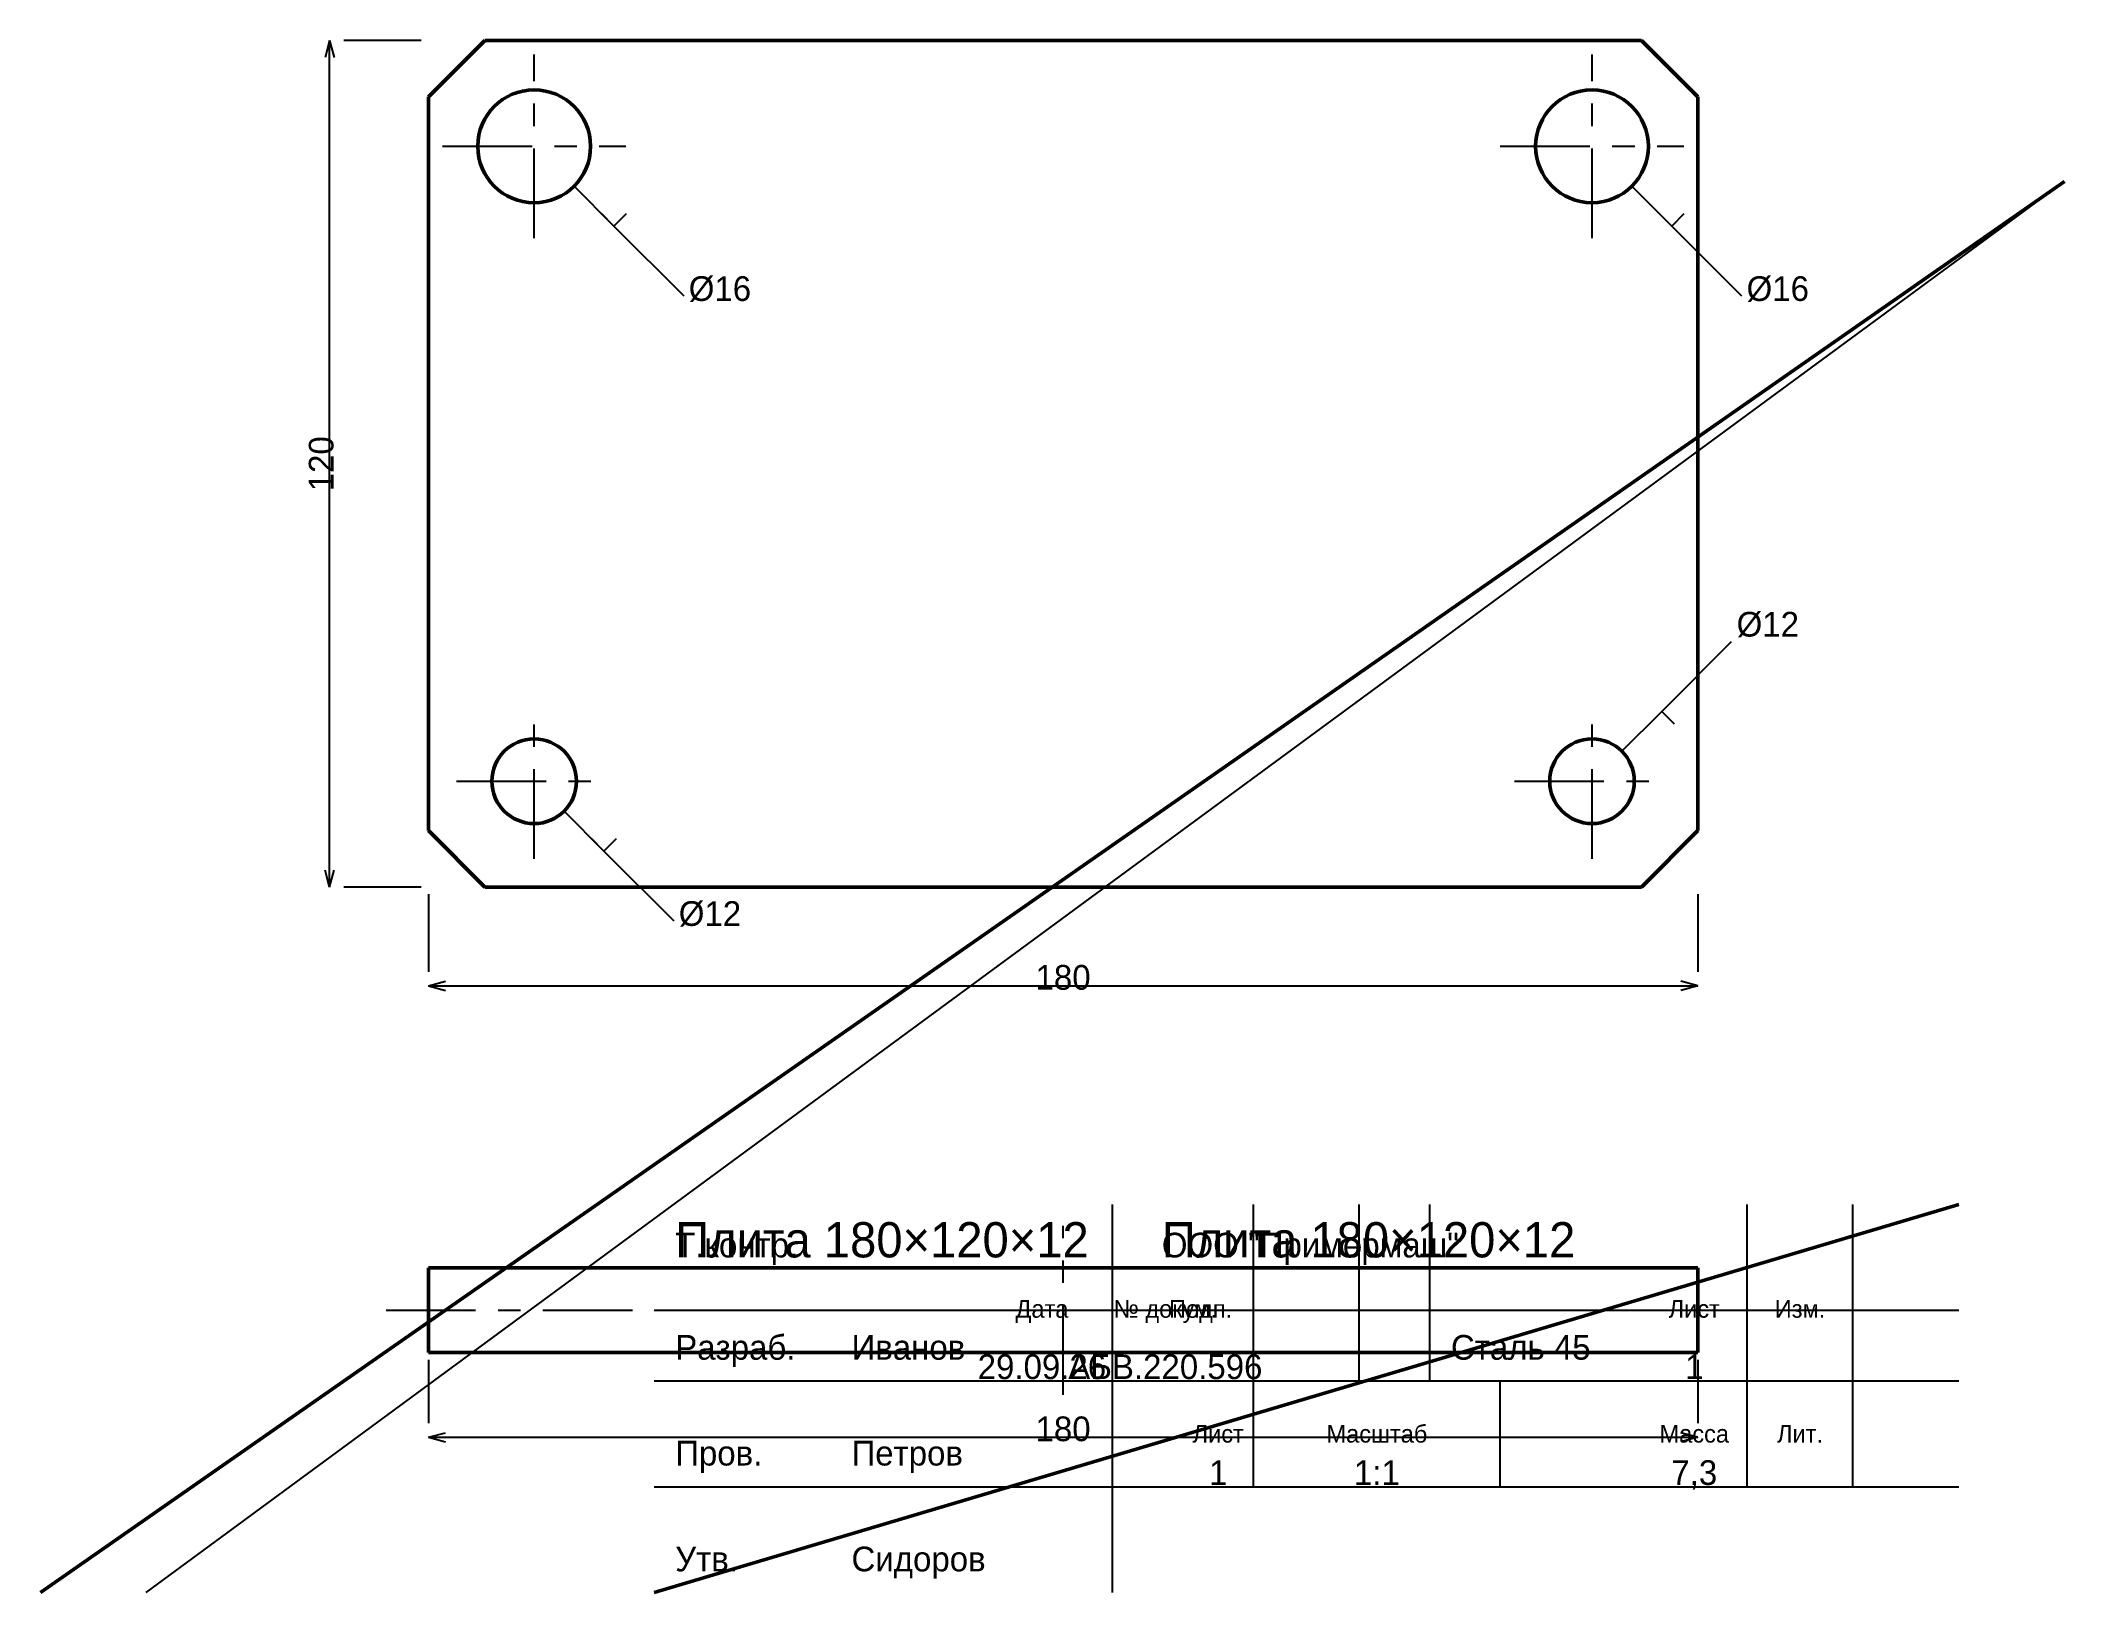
# Model space of a CAD drawing. Header units: millimetres. Extents: x 5 to 292, y 5 to 225.
import ezdxf
from ezdxf.enums import TextEntityAlignment as Align

# ---------------------------------------------------------------- set-up
doc = ezdxf.new("R2010")
doc.units = ezdxf.units.MM
doc.linetypes.add('CENTER', pattern=[22.225, 12.7, -3.175, 3.175, -3.175])
doc.linetypes.add('DASHED', pattern=[9, 6, -3])
for name, color, linetype, lineweight in [('AXIS', 7, 'CENTER', 25), ('DIMS', 7, 'CONTINUOUS', 25), ('MAIN', 7, 'CONTINUOUS', 50), ('TEXT', 7, 'CONTINUOUS', 25), ('THIN', 7, 'CONTINUOUS', 25)]:
    doc.layers.add(name, color=color, linetype=linetype, lineweight=lineweight)

msp = doc.modelspace()

# ---------------------------------------------------------------- linework, layer by layer
at = {"layer": 'AXIS', "linetype": 'CENTER', "lineweight": 25}
for p, q in [((75, 197), (75, 223)), ((225, 197), (225, 223)), ((62, 210), (88, 210)), ((212, 210), (238, 210)), ((75, 109), (75, 131)), ((225, 109), (225, 131)), ((64, 120), (86, 120)), ((214, 120), (236, 120)), ((150, 33), (150, 57)), ((54, 45), (246, 45))]:
    msp.add_line(p, q, dxfattribs=at)
at = {"layer": 'DIMS', "linetype": 'CONTINUOUS', "lineweight": 25}
for p, q in [((46, 225), (45.353, 222.585)), ((46, 105), (46, 225)), ((46, 225), (46.647, 222.585)), ((59, 225), (48, 225)), ((80.657, 204.343), (86.314, 198.686)), ((230.657, 204.343), (236.314, 198.686)), ((86.314, 198.686), (84.546, 200.454)), ((86.314, 198.686), (88.081, 200.454)), ((86.314, 198.686), (96.213, 188.787)), ((236.314, 198.686), (234.546, 200.454)), ((236.314, 198.686), (238.081, 200.454)), ((236.314, 198.686), (246.213, 188.787)), ((234.899, 129.899), (244.799, 139.799)), ((229.243, 124.243), (234.899, 129.899)), ((234.899, 129.899), (233.132, 128.132)), ((234.899, 129.899), (236.667, 128.132)), ((79.243, 115.757), (84.899, 110.101)), ((84.899, 110.101), (83.132, 111.868)), ((84.899, 110.101), (86.667, 111.868)), ((84.899, 110.101), (94.799, 100.201)), ((46, 105), (45.353, 107.415)), ((46, 105), (46.647, 107.415)), ((59, 105), (48, 105)), ((60, 104), (60, 93)), ((240, 104), (240, 93)), ((60, 91), (62.415, 91.647)), ((60, 91), (240, 91)), ((60, 91), (62.415, 90.353)), ((240, 91), (237.585, 91.647)), ((240, 91), (237.585, 90.353)), ((60, 38), (60, 29)), ((240, 38), (240, 29)), ((60, 27), (62.415, 27.647)), ((60, 27), (240, 27)), ((60, 27), (62.415, 26.353)), ((240, 27), (237.585, 27.647)), ((240, 27), (237.585, 26.353))]:
    msp.add_line(p, q, dxfattribs=at)
at = {"layer": 'MAIN', "linetype": 'CONTINUOUS', "lineweight": 50}
for p, q in [((68, 225), (60, 217)), ((232, 225), (68, 225)), ((240, 217), (232, 225)), ((60, 217), (60, 113)), ((240, 113), (240, 217)), ((5, 5), (292, 205)), ((60, 113), (68, 105)), ((232, 105), (240, 113)), ((68, 105), (232, 105)), ((92, 5), (277, 60)), ((60, 51), (240, 51)), ((60, 39), (60, 51)), ((240, 39), (240, 51)), ((60, 39), (240, 39))]:
    msp.add_line(p, q, dxfattribs=at)
for centre, radius in [((75, 210), 8), ((225, 210), 8), ((75, 120), 6), ((225, 120), 6)]:
    msp.add_circle(centre, radius, dxfattribs=at)
at = {"layer": 'THIN', "linetype": 'CONTINUOUS', "lineweight": 25}
for p, q in [((20, 5), (292, 205)), ((157, 5), (157, 60)), ((177, 35), (177, 60)), ((192, 35), (192, 60)), ((202, 35), (202, 60)), ((247, 35), (247, 60)), ((262, 35), (262, 60)), ((92, 45), (277, 45)), ((92, 35), (277, 35)), ((177, 20), (177, 35)), ((212, 20), (212, 35)), ((247, 20), (247, 35)), ((262, 20), (262, 35)), ((92, 20), (277, 20))]:
    msp.add_line(p, q, dxfattribs=at)
at = {"layer": 'THIN', "linetype": 'DASHED', "lineweight": 25}
for p, q in [((60, 51), (72, 51)), ((228, 51), (240, 51)), ((60, 39), (72, 39)), ((228, 39), (240, 39))]:
    msp.add_line(p, q, dxfattribs=at)

# ---------------------------------------------------------------- texts
at = {"layer": 'DIMS', "linetype": 'CONTINUOUS', "lineweight": 25}
for s, p in [('%%c16', (96.92, 188.08)), ('%%c16', (246.92, 188.08)), ('%%c12', (245.506, 140.506)), ('%%c12', (95.506, 99.494))]:
    msp.add_text(s, height=3.5, dxfattribs=at).set_placement(p)
msp.add_text('120', height=3.5, rotation=90, dxfattribs=at).set_placement((44.8, 165), align=Align.MIDDLE_CENTER)
for p in [(150, 92.2), (150, 28.2)]:
    msp.add_text('180', height=3.5, dxfattribs=at).set_placement(p, align=Align.MIDDLE_CENTER)
at = {"layer": 'TEXT', "linetype": 'CONTINUOUS', "lineweight": 25}
for s, height, p in [('Плита 180×120×12', 5, (95, 52.5)), ('Плита 180×120×12', 5, (164, 52.5)), ('Т.контр.', 3.5, (95, 52.5)), ('ООО "Примермаш"', 3.5, (164, 52.5)), ('Разраб.', 3.5, (95, 38)), ('Иванов', 3.5, (120, 38)), ('Сталь 45', 3.5, (205, 38)), ('Пров.', 3.5, (95, 23)), ('Петров', 3.5, (120, 23)), ('Утв.', 3.5, (95, 8)), ('Сидоров', 3.5, (120, 8))]:
    msp.add_text(s, height=height, dxfattribs=at).set_placement(p)
for s, height, p in [('Дата', 2.5, (147, 45.2)), ('№ докум.', 2.5, (164.5, 45.2)), ('Подп.', 2.5, (169.5, 45.2)), ('Лист', 2.5, (239.5, 45.2)), ('Изм.', 2.5, (254.5, 45.2)), ('29.09.26', 3.5, (147, 37)), ('АБВ.220.596', 3.5, (164.5, 37)), ('1', 3.5, (239.5, 37)), ('Лист', 2.5, (172, 27.5)), ('Масштаб', 2.5, (194.5, 27.5)), ('Масса', 2.5, (239.5, 27.5)), ('Лит.', 2.5, (254.5, 27.5)), ('1', 3.5, (172, 22)), ('1:1', 3.5, (194.5, 22)), ('7,3', 3.5, (239.5, 22))]:
    msp.add_text(s, height=height, dxfattribs=at).set_placement(p, align=Align.MIDDLE_CENTER)

doc.saveas('drawing.dxf')
